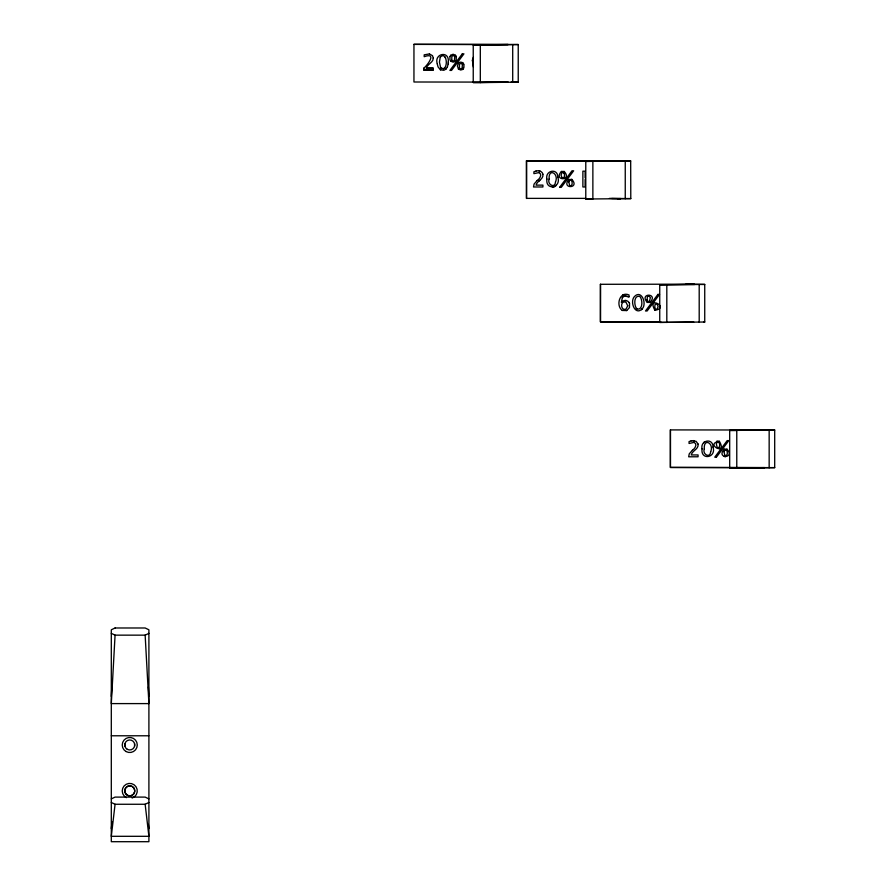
<?xml version="1.0" encoding="UTF-8"?>
<svg xmlns="http://www.w3.org/2000/svg" width="886" height="886" viewBox="0 0 886 886"><rect width="100%" height="100%" fill="white"/><g stroke="black" fill="none" stroke-linecap="round" stroke-linejoin="round"><path stroke-width="1.33" d="M617.763 160.776L526.505 160.776L526.505 198.375L585.956 198.375M670.414 429.799L670.414 467.398L774.696 467.631L774.696 430.031L670.414 429.909L670.414 467.498L764.64 467.62L729.687 468.029L729.687 430.441L774.696 430.031M448.15 63.903L448.238 62.086M546.895 179.083C544.857 170.334 558.003 167.709 557.848 177.289M702.055 448.892C700.018 440.143 713.164 437.529 713.02 447.098M111.304 696.44L112.057 682.752M111.304 633.357L115.069 635.151L111.304 703.595L148.903 703.595L145.149 635.151L148.903 633.357M124.793 790.622L124.837 789.836A5.006 5.006 0 0 1 134.75 790.511L134.661 791.807A5.006 5.006 0 0 1 126.443 794.642A5.006 5.006 0 0 1 128.149 786.148A5.006 5.006 0 0 1 134.661 791.874A5.006 5.006 0 0 1 125.004 792.427L124.837 789.836M472.371 60.27L473.368 67.081M549.132 179.083C548.301 167.609 559.177 173.357 555.511 181.984M704.304 448.892C703.462 437.429 714.337 443.166 710.672 451.794M568.79 181.818L569.698 185.728M723.951 451.638L724.859 455.548M111.304 802.472L115.069 804.266L111.304 836.306L148.903 836.306L145.149 804.266L148.903 802.472M111.304 828.51L112.112 821.765M433.276 58.199C433.199 62.784 427.329 63.98 426.343 68.189L433.199 68.189M124.904 743.587L124.904 746.189M134.594 746.189L134.594 743.587M462.691 69.44L464.087 66.051L463.179 63.183M449.966 56.549L449.966 59.805L451.129 61.533M448.15 63.892L447.386 66.937M555.511 181.962C555.013 188.917 546.906 184.465 549.132 179.061M710.672 451.782C710.173 458.738 702.077 454.274 704.304 448.881M472.371 60.292L473.39 57.213M440.253 57.092L439.434 62.131L440.696 67.912M568.79 181.84L569.709 180.312M723.951 451.65L724.87 450.132M622.36 297.574L621.352 302.414C623.113 299.767 627.476 299.833 629.104 302.558M423.807 68.189C427.827 64.822 437.152 52.052 424.195 56.704L424.195 54.832L429.422 53.935M447.386 66.915L445.902 69.152M463.19 68.964L463.865 67.713M546.895 179.061C545.278 190.977 561.458 187.965 557.848 177.266M642.328 308.716C647.157 303.344 641.254 289.091 634.321 296.677C629.525 302.037 635.362 316.269 642.328 308.716L641.508 309.69M458.284 63.194L457.386 66.085L458.76 69.429M449.966 56.56L450.653 55.297M440.253 57.114C446.223 51.045 448.659 66.494 443.454 68.743M559.575 187.378L572.013 170.788L573.663 170.799L561.237 187.378L559.575 187.356M716.397 457.187L728.824 440.597L727.184 440.619L714.747 457.187L716.397 457.176M622.36 297.585L622.924 296.865M703.584 442.889L704.403 441.892M555.6 186.082L556.43 185.096M537.226 180.445L534.092 184.044L533.516 186.979L542.908 186.979L542.908 185.119L536.052 185.141C537.082 180.711 543.805 179.337 542.896 174.21M692.387 450.265L689.253 453.853L688.677 456.799L698.068 456.777L698.068 454.939L691.213 454.939C692.265 450.531 698.965 449.147 698.057 444.03M451.805 60.281L453.078 61.09L454.429 60.348L454.751 56.981L453.831 55.475L451.805 56.084L451.805 60.292M562.078 172.427L561.026 175.129L562.067 177.831M649.471 301.461L650.368 297.53L648.718 295.835L647.411 296.633L647.057 299.933L647.976 301.439L649.471 301.439M562.067 177.82L563.574 177.853L564.471 176.38L564.46 173.922L563.54 172.427M717.228 447.629L718.734 447.663L719.631 446.19L719.62 443.742L718.701 442.236M657.113 309.347L658.121 306.611L657.069 303.92L655.053 304.529L654.688 307.83M458.284 63.205C459.823 61.367 463.267 62.042 463.865 64.445M569.056 179.337C560.34 189.039 580.552 188.962 571.813 179.337M450.653 55.309L453.1 54.234L455.548 55.309M455.05 61.544L456.224 59.805L456.224 56.538M719.354 441.272C703.661 443.997 728.104 456.511 719.354 441.261M444.13 68.41L444.706 67.879M537.226 180.467C539.674 178.939 542.653 174.431 539.02 172.548M692.387 450.276C694.834 448.748 697.814 444.251 694.181 442.369M538.976 181.043L539.784 180.345M445.902 69.141L443.864 70.293L440.442 69.839M622.924 296.876L625.383 295.957L629.038 296.81L629.038 294.983C619.635 290.708 615.471 305.847 622.293 310.454M568.491 179.692L571.813 179.349M724.227 449.158C715.511 458.859 735.712 458.771 726.985 449.158M561.425 171.441C552.709 181.132 572.888 181.087 564.194 171.441M455.05 61.533L453.056 62.142L450.642 61.045M650.08 302.436C658.819 292.801 638.651 292.745 647.312 302.425M719.343 448.626L719.919 448.294M462.691 69.429L460.687 70.038L458.272 68.953M626.69 310.587L629.481 307.575L629.514 303.377M111.304 798.895L115.069 797.101L145.149 797.101L148.903 798.895M554.647 186.791L552.355 187.356M535.997 171.031L533.904 171.795L533.904 173.645L539.02 172.571M691.158 440.851L689.064 441.605L689.064 443.465L694.181 442.38M622.792 294.949L624.065 294.529M626.69 310.576L622.293 310.443M569.709 180.334L571.171 180.334M724.87 450.143L726.332 450.143M452.369 55.486L453.1 55.297M562.078 172.438L563.54 172.438M647.976 296.046L648.718 295.846M718.701 442.247L717.239 442.236L716.309 443.753L717.228 447.651M717.239 442.247L717.97 442.059M562.787 178.02L563.574 177.831M717.948 447.829L718.734 447.651M657.113 309.336L655.596 309.325L654.688 307.807M724.227 449.169L726.985 449.169M561.425 171.463L564.194 171.463M716.586 441.272L717.97 441.006M650.08 302.414L647.312 302.414M443.454 68.731L440.696 67.89M535.997 171.053C538.622 170.245 542.343 171.153 542.896 174.221M691.158 440.863L696.075 441.283L698.057 444.041M624.442 296.079L629.038 296.832M518.232 44.533L473.235 44.942L473.235 82.531L480.312 82.608L518.232 82.132L518.232 44.533L413.95 44.3L413.95 81.999L508.187 82.121L473.235 82.531M585.779 199.018L630.788 198.608L630.677 160.975L585.779 161.418L585.779 199.018L592.867 199.095L592.867 161.496M704.735 284.417L659.738 284.827L659.738 322.426L704.735 322.017L704.735 284.417L691.7 284.207M774.696 467.631L729.687 468.029M693.738 322.05L659.738 322.426M617.52 198.685L620.743 198.608L611.705 198.486M761.428 430.098L764.64 430.031L755.614 429.909M473.235 44.942L508.187 44.522L413.95 44.4M585.779 161.418L620.743 161.008L526.505 160.887M659.738 284.827L694.69 284.417L685.653 284.295M426.343 68.178L433.199 68.178L433.199 70.038L423.807 70.038L423.807 68.178M423.807 70.016L433.199 70.016M609.457 198.375L630.788 198.608M600.453 284.295L691.711 284.185M659.904 321.784L600.453 321.784L600.464 284.185L600.453 321.895L660.856 321.895M115.069 635.151L145.149 635.151M111.304 735.779L148.903 735.779M115.069 804.266L145.149 804.266M617.741 160.798L630.677 160.975M729.687 430.441L736.775 430.507L736.775 468.107M511.222 81.955L518.232 82.132M703.827 321.939L704.735 322.017M693.24 440.619L694.292 440.685M625.139 300.454L626.125 300.542M654.942 310.31C670.647 307.652 646.271 295.038 654.942 310.321M724.194 456.511L725.556 456.777M429.422 53.913L432.523 55.696L433.276 58.221M539.131 170.876L540.072 171.098M569.698 185.717L571.204 185.728L572.101 184.277L572.101 181.818L571.171 180.312M724.859 455.526L726.365 455.537L727.273 454.086L727.262 451.627L726.332 450.132M441.25 68.432L441.915 68.743M636.868 308.97C643.014 310.665 642.871 299.479 639.77 296.389C633.59 294.75 633.855 305.858 636.868 308.981L636.303 308.45M440.442 69.85L438.038 66.882L437.285 63.881M459.435 68.178L460.709 68.975L462.06 68.233L462.392 64.877L461.462 63.371L459.435 63.969L459.435 68.189M455.548 55.297L456.224 56.56M629.104 302.547L629.514 303.389M564.105 173.025L564.46 173.944M647.057 299.911L647.411 300.841M445.193 57.092L445.547 58.022M148.416 824.456L148.903 828.51M713.02 447.087C716.63 457.785 700.461 460.775 702.055 448.881M448.238 62.098C449.833 50.258 433.708 53.26 437.285 63.892M148.383 686.86L148.903 696.44M769.159 430.164L769.159 467.764M699.198 284.561L699.198 322.15M666.815 284.904L666.815 322.493M625.25 161.152L625.25 198.752M585.114 177.853L585.114 171.175L582.877 171.175L582.877 186.979L585.114 186.979L585.114 179.515M526.505 160.787L526.505 198.486M512.706 44.665L512.706 82.265M480.312 45.009L480.312 82.608M126.41 797.655A7.52 7.52 0 0 1 124.106 785.948A7.52 7.52 0 0 1 136.012 786.757A7.52 7.52 0 0 1 132.158 798.042M627.731 305.792L625.981 309.159C620.41 311.219 619.934 299.922 625.97 302.226L627.731 305.814M462.315 53.836L449.878 70.426L451.528 70.415L463.954 53.836L462.315 53.836M657.921 294.396L645.484 310.986L647.134 310.986L659.561 294.396L657.921 294.396M115.069 627.986L111.304 629.78L111.304 841.7L148.903 841.7L148.903 629.78L145.149 627.986L115.069 627.986M127.241 749.301A5.017 5.017 0 0 0 134.761 744.96A5.017 5.017 0 0 0 127.241 740.618A5.017 5.017 0 0 0 127.241 749.301M125.989 751.505A7.52 7.52 0 0 0 137.275 744.993A7.52 7.52 0 0 0 125.989 738.481A7.52 7.52 0 0 0 125.989 751.505"/></g></svg>
